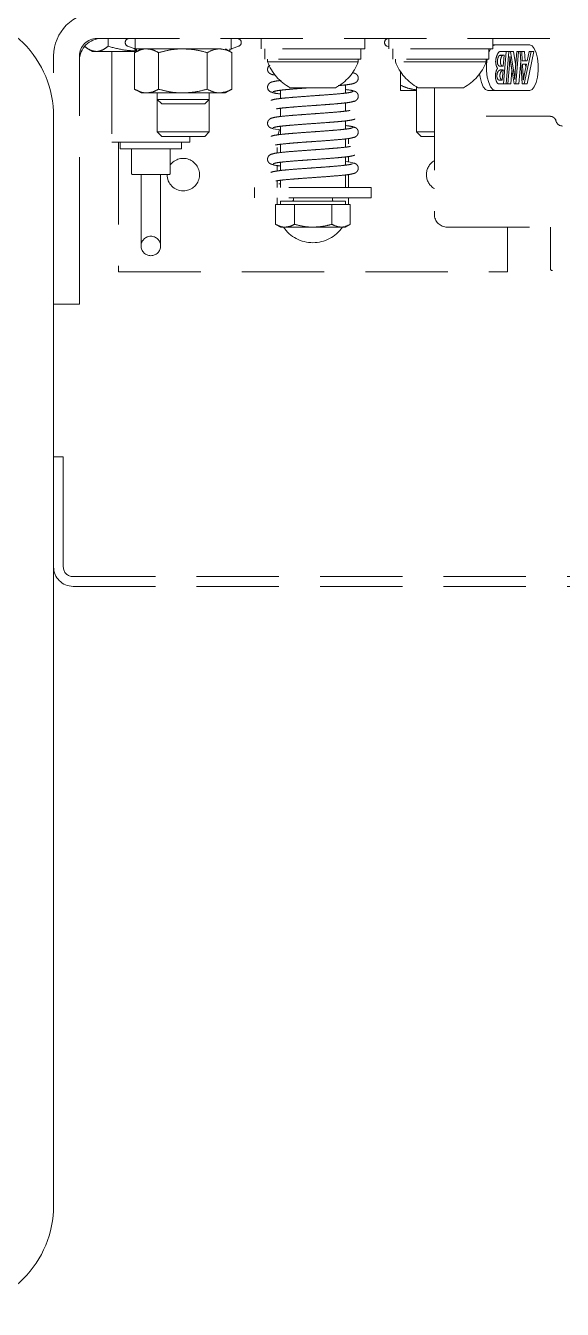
# Model space of a CAD drawing. Header units: millimetres. Extents: x 5227 to 261376, y 53707 to 123566.
# Drawn here: x 94538 to 94620.8, y 106673.5 to 106871.5 of the extents above; entities that cross this region are included whole.
import ezdxf

# ---------------------------------------------------------------- set-up
doc = ezdxf.new("R2010")
doc.units = ezdxf.units.MM
doc.linetypes.add('HIDDEN', pattern=[9.525, 6.35, -3.175])
doc.layers.get('0').update_dxf_attribs({"lineweight": 0})
doc.layers.add('PV_DIMENTION_SECOND_ROMANS', color=7, linetype='Continuous', lineweight=0)
doc.layers.add('PV_STEEL_BOX&PIPE_SECTION', color=6, linetype='Continuous', lineweight=0)

# ---------------------------------------------------------------- blocks, each defined once
blk = doc.blocks.new('SHS 200X8.0TK')
at = {"layer": 'PV_STEEL_BOX&PIPE_SECTION', "linetype": 'ByBlock'}
blk.add_lwpolyline([(-84, 100), (84, 100, -0.414214), (100, 84), (100, -84, -0.414214), (84, -100), (-84, -100, -0.414214), (-100, -84), (-100, 84, -0.414214)], format="xyb", close=True, dxfattribs=at)
blk = doc.blocks.new('5251YJ5ET1M5TU')
at = {"color": 252, "linetype": 'HIDDEN', "lineweight": 0, "ltscale": 2}
for p, q in [((51922.09, 109846.35), (52345.39, 109846.35)), ((51923.81, 109846.35), (51923.81, 109845.16)), ((51927.99, 109846.35), (51927.99, 109844.75)), ((51942.79, 109844.75), (51942.79, 109846.35)), ((51947.39, 109846.35), (51947.39, 109844.75)), ((51963.39, 109844.75), (51963.39, 109846.35)), ((51967.12, 109846.35), (51967.12, 109844.75)), ((51983.12, 109844.75), (51983.12, 109846.35)), ((51920.75, 109844.72), (51921.39, 109844.35)), ((51921.39, 109844.35), (51921.97, 109844.35)), ((51921.97, 109844.35), (51928.02, 109844.35)), ((51924.39, 109844.35), (51924.39, 109830.35)), ((51926.84, 109845.15), (51928.2, 109844.66)), ((51928.89, 109844.75), (51927.85, 109844.15)), ((51927.88, 109838.53), (51927.88, 109844.17)), ((51927.99, 109844.75), (51942.79, 109844.75)), ((51928.2, 109844.35), (51928.2, 109844.75)), ((51931.58, 109838.53), (51931.58, 109844.17)), ((51939.09, 109838.53), (51939.09, 109844.17)), ((51942.93, 109844.15), (51941.89, 109844.75)), ((51942.58, 109844.66), (51943.93, 109845.15)), ((51942.58, 109844.35), (51942.58, 109844.75)), ((51942.93, 109844.79), (51942.85, 109844.71)), ((51942.89, 109838.53), (51942.89, 109844.17)), ((51963.39, 109844.75), (51947.39, 109844.75)), ((51947.99, 109844.75), (51947.99, 109843.15)), ((51962.79, 109843.15), (51962.79, 109844.75)), ((51966.84, 109845.15), (51967.12, 109845.05)), ((51983.12, 109844.75), (51967.12, 109844.75)), ((51967.72, 109844.75), (51967.72, 109843.15)), ((51982.52, 109843.15), (51982.52, 109844.75)), ((51982.76, 109844.75), (51982.52, 109844.2)), ((51983.12, 109845.35), (51988.83, 109845.35)), ((51984.2, 109843.75), (51984.66, 109843.75)), ((51984.25, 109844.35), (51985.19, 109844.35)), ((51984.89, 109843.78), (51984.44, 109843.78)), ((51984.75, 109842.06), (51984.89, 109843.78)), ((51985.19, 109844.35), (51984.79, 109839.35)), ((51985.19, 109844.35), (51985.61, 109844.35)), ((51985.22, 109839.35), (51985.61, 109844.35)), ((51985.61, 109844.35), (51985.86, 109844.35)), ((51985.86, 109844.35), (51986.32, 109841.46)), ((51985.86, 109844.35), (51986.33, 109844.35)), ((51986.68, 109842.15), (51986.33, 109844.35)), ((51986.61, 109841.3), (51986.85, 109844.35)), ((51987.1, 109844.35), (51986.7, 109839.35)), ((51986.85, 109844.35), (51987.1, 109844.35)), ((51987.1, 109844.35), (51987.34, 109844.35)), ((51987.66, 109839.35), (51987.34, 109844.35)), ((51987.34, 109844.35), (51987.59, 109844.35)), ((51987.59, 109844.35), (51987.68, 109842.91)), ((51987.59, 109844.35), (51988.05, 109844.35)), ((51989.03, 109844.35), (51987.96, 109839.35)), ((51988.14, 109842.91), (51988.05, 109844.35)), ((51988.42, 109839.35), (51989.49, 109844.35)), ((51988.45, 109842.91), (51988.75, 109844.35)), ((51988.75, 109844.35), (51989.03, 109844.35)), ((51989.03, 109844.35), (51989.49, 109844.35)), ((51915.39, 109764.85), (51915.39, 109843.65)), ((51919.39, 109815.35), (51919.39, 109843.65)), ((51962.79, 109843.15), (51947.99, 109843.15)), ((51948.39, 109843.15), (51948.39, 109842.77)), ((51957.08, 109842.77), (51948.39, 109842.77)), ((51962.39, 109842.77), (51957.08, 109842.77)), ((51962.39, 109842.77), (51962.39, 109843.15)), ((51982.52, 109843.15), (51967.72, 109843.15)), ((51968.12, 109843.15), (51968.12, 109842.77)), ((51982.12, 109842.77), (51968.12, 109842.77)), ((51968.2, 109842.53), (51968.2, 109842.57)), ((51982.12, 109842.77), (51982.12, 109843.15)), ((51984.25, 109842.06), (51984.75, 109842.06)), ((51985.7, 109842.29), (51985.46, 109839.35)), ((51987.16, 109839.35), (51987.44, 109842.83)), ((51987.68, 109842.91), (51988.45, 109842.91)), ((51988.34, 109842.4), (51987.71, 109842.4)), ((51987.71, 109842.4), (51987.78, 109841.14)), ((51988.03, 109840.92), (51988.34, 109842.4)), ((51988.17, 109842.4), (51988.21, 109841.78)), ((51968.89, 109841.24), (51968.89, 109839.15)), ((51984.16, 109839.92), (51984.58, 109839.92)), ((51984.71, 109841.49), (51984.3, 109841.49)), ((51984.58, 109839.92), (51984.71, 109841.49)), ((51985.93, 109839.35), (51986.09, 109841.42)), ((51986.43, 109839.35), (51986.12, 109841.23)), ((51927.85, 109838.55), (51928.89, 109837.95)), ((51928.89, 109837.95), (51929.73, 109837.95)), ((51929.73, 109837.95), (51935.33, 109837.95)), ((51931.39, 109837.95), (51931.39, 109836.94)), ((51935.33, 109837.95), (51940.99, 109837.95)), ((51939.39, 109836.94), (51939.39, 109837.95)), ((51940.99, 109837.95), (51941.89, 109837.95)), ((51941.89, 109837.95), (51942.93, 109838.55)), ((51950.39, 109838.36), (51950.39, 109837.09)), ((51956.23, 109838.75), (51951.89, 109838.75)), ((51958.89, 109838.75), (51956.23, 109838.75)), ((51960.39, 109837.92), (51960.39, 109839.19)), ((51971.39, 109838.35), (51968.89, 109838.35)), ((51971.39, 109838.88), (51971.39, 109831.94)), ((51978.62, 109838.75), (51971.62, 109838.75)), ((51974.12, 109838.75), (51974.12, 109819.25)), ((51988.83, 109838.35), (51982.39, 109838.35)), ((51984.79, 109839.35), (51984.19, 109839.35)), ((51985.22, 109839.35), (51984.79, 109839.35)), ((51985.46, 109839.35), (51985.22, 109839.35)), ((51985.46, 109839.35), (51985.93, 109839.35)), ((51986.7, 109839.35), (51986.43, 109839.35)), ((51987.16, 109839.35), (51986.7, 109839.35)), ((51987.96, 109839.35), (51987.66, 109839.35)), ((51988.42, 109839.35), (51987.96, 109839.35)), ((51931.39, 109836.94), (51931.39, 109831.94)), ((51931.39, 109836.94), (51932.08, 109836.25)), ((51931.39, 109836.94), (51939.39, 109836.94)), ((51932.08, 109836.25), (51938.7, 109836.25)), ((51938.7, 109836.25), (51939.39, 109836.94)), ((51939.39, 109831.94), (51939.39, 109836.94)), ((51960.39, 109835.14), (51960.39, 109836.41)), ((51950.39, 109835.59), (51950.39, 109834.31)), ((51982.1, 109834.35), (51991.93, 109834.35)), ((51991.93, 109834.35), (51991.98, 109834.36)), ((51931.39, 109831.94), (51932.08, 109831.25)), ((51931.39, 109831.94), (51937.73, 109831.94)), ((51937.73, 109831.94), (51939.39, 109831.94)), ((51938.7, 109831.25), (51939.39, 109831.94)), ((51949.26, 109832.42), (51950.39, 109832.24)), ((51950.39, 109832.81), (51950.39, 109831.54)), ((51960.39, 109832.37), (51960.39, 109833.64)), ((51971.39, 109831.94), (51972.08, 109831.25)), ((51971.39, 109831.94), (51974.12, 109831.94)), ((51992.89, 109833.69), (51992.88, 109833.67)), ((51930.39, 109830.35), (51924.39, 109830.35)), ((51925.39, 109830.35), (51925.39, 109810.35)), ((51925.64, 109830.35), (51925.64, 109829.35)), ((51936.39, 109830.35), (51930.39, 109830.35)), ((51932.08, 109831.25), (51937.33, 109831.25)), ((51935.14, 109829.35), (51935.14, 109830.35)), ((51936.39, 109830.35), (51936.39, 109831.25)), ((51937.33, 109831.25), (51938.7, 109831.25)), ((51950.39, 109830.03), (51950.39, 109828.76)), ((51960.39, 109829.59), (51960.39, 109830.86)), ((51960.86, 109830.92), (51960.89, 109830.35)), ((51960.89, 109830.35), (51960.89, 109830.08)), ((51972.08, 109831.25), (51974.12, 109831.25)), ((51930.39, 109829.35), (51925.64, 109829.35)), ((51927.39, 109829.35), (51927.39, 109825.6)), ((51935.14, 109829.35), (51930.39, 109829.35)), ((51933.39, 109825.6), (51933.39, 109829.35)), ((51949.89, 109828.69), (51949.89, 109829.54)), ((51960.39, 109826.81), (51960.39, 109828.08)), ((51960.89, 109828.14), (51960.89, 109827.3)), ((51949.89, 109825.91), (51949.89, 109826.77)), ((51950.39, 109827.25), (51950.39, 109825.99)), ((51961.5, 109827.2), (51960.39, 109827.37)), ((51930.39, 109825.35), (51927.64, 109825.35)), ((51928.89, 109825.35), (51928.89, 109819.35)), ((51933.14, 109825.35), (51930.39, 109825.35)), ((51931.89, 109819.35), (51931.89, 109825.35)), ((51949.89, 109823.35), (51949.89, 109824.41)), ((51950.39, 109824.48), (51950.39, 109823.35)), ((51960.39, 109823.35), (51960.39, 109825.31)), ((51960.89, 109825.37), (51960.89, 109823.35)), ((51946.39, 109823.35), (51946.39, 109821.75)), ((51964.39, 109823.35), (51946.39, 109823.35)), ((51964.39, 109821.75), (51964.39, 109823.35)), ((51964.39, 109821.75), (51946.39, 109821.75)), ((51949.61, 109820.75), (51949.61, 109817.7)), ((51949.61, 109820.75), (51951.08, 109820.75)), ((51949.89, 109820.75), (51949.89, 109821.75)), ((51950.39, 109821.25), (51950.39, 109820.75)), ((51950.39, 109821.25), (51959.74, 109821.25)), ((51951.08, 109820.75), (51952.54, 109820.75)), ((51952.39, 109821.75), (51952.39, 109821.5)), ((51952.54, 109820.75), (51952.54, 109817.7)), ((51952.54, 109820.75), (51955.43, 109820.75)), ((51955.43, 109820.75), (51958.32, 109820.75)), ((51958.32, 109820.75), (51958.32, 109817.7)), ((51958.32, 109820.75), (51959.74, 109820.75)), ((51958.39, 109821.5), (51958.39, 109821.75)), ((51959.74, 109821.25), (51960.39, 109821.25)), ((51959.74, 109820.75), (51961.16, 109820.75)), ((51960.39, 109820.75), (51960.39, 109821.25)), ((51960.89, 109821.75), (51960.89, 109820.75)), ((51961.16, 109820.75), (51961.16, 109817.7)), ((51928.89, 109819.35), (51928.89, 109814.35)), ((51931.89, 109814.35), (51931.89, 109819.35)), ((51949.64, 109817.68), (51950.39, 109817.25)), ((51950.39, 109817.25), (51951.08, 109817.25)), ((51951.08, 109817.25), (51955.43, 109817.25)), ((51955.43, 109817.25), (51959.74, 109817.25)), ((51959.74, 109817.25), (51960.39, 109817.25)), ((51960.39, 109817.25), (51961.13, 109817.68)), ((51985.39, 109810.35), (51985.39, 109817.25)), ((51992.02, 109817.25), (51992.02, 109810.85)), ((51919.39, 109815.35), (51919.39, 109805.35)), ((51925.39, 109810.35), (51985.39, 109810.35)), ((51919.39, 109805.35), (51915.39, 109805.35)), ((51915.39, 109781.85), (51916.89, 109781.85)), ((51916.89, 109781.85), (51916.89, 109771.85)), ((51916.89, 109771.85), (51916.89, 109764.85)), ((51918.39, 109763.35), (52050.89, 109763.35)), ((51918.39, 109761.85), (52050.89, 109761.85))]:
    blk.add_line(p, q, dxfattribs=at)
at = {"color": 252, "linetype": 'HIDDEN', "lineweight": 0, "ltscale": 2, "flags": 128}
for points in [[(51983.5, 109845.35), (51983.12, 109845.21), (51983.12, 109845.2)], [(51988.83, 109845.35), (51989.2, 109845.21), (51989.54, 109844.8), (51989.83, 109844.14), (51990.03, 109843.31), (51990.14, 109842.35), (51990.14, 109841.35), (51990.03, 109840.4), (51989.83, 109839.56), (51989.54, 109838.91), (51989.2, 109838.49), (51988.83, 109838.35)], [(51982.27, 109843.15), (51982.19, 109842.35), (51982.19, 109841.35), (51982.29, 109840.4), (51982.5, 109839.56), (51982.78, 109838.91), (51983.12, 109838.49), (51983.5, 109838.35)], [(51982.39, 109838.35), (51982.01, 109838.49), (51981.67, 109838.91), (51981.39, 109839.56), (51981.18, 109840.4), (51981.11, 109840.9)], [(51950.01, 109831.53), (51950.02, 109831.58), (51950.23, 109832.27)]]:
    blk.add_lwpolyline(points, dxfattribs=at)
at = {"color": 252, "linetype": 'HIDDEN', "lineweight": 0, "ltscale": 2}
blk.add_circle((51930.39, 109814.35), 1.5, dxfattribs=at)
for centre, radius, start, end in [((51922.09, 109843.65), 6.7, 90, 180), ((51922.79, 109842.95), 3.4, 90, 180), ((51922.09, 109843.65), 2.7, 90, 180), ((51927.06, 109845.73), 0.619, 90, 250), ((51943.72, 109845.73), 0.619, 290, 90), ((51967.06, 109845.73), 0.619, 90, 250), ((51955.39, 109845.33), 7.45, 200.0947, 241.9941), ((51955.39, 109845.33), 7.45, 298.0059, 339.9053), ((51975.12, 109845.33), 7.45, 200.0947, 241.9941), ((51975.12, 109845.33), 7.45, 298.0059, 339.9053), ((51993.87, 109833.85), 1, 190.7555, 270), ((51935.39, 109825.35), 2.5, 270, 143.1301), ((51975.39, 109825.35), 2.5, 120.5307, 239.4693), ((51927.64, 109825.6), 0.25, 180, 270), ((51935.39, 109825.35), 2.5, 180, 270), ((51933.14, 109825.6), 0.25, 270, 0), ((51952.14, 109821.5), 0.25, 270, 0), ((51958.64, 109821.5), 0.25, 180, 270), ((51976.12, 109819.25), 2, 180, 270), ((51955.39, 109820.35), 5.5, 214.3077, 325.6923), ((51992.32, 109810.85), 0.3, 180, 270), ((51918.39, 109764.85), 3, 180, 270), ((51918.39, 109764.85), 1.5, 180, 270)]:
    blk.add_arc(centre, radius, start, end, dxfattribs=at)
for points, knots in [([(51920.13, 109845.16), (51920.43, 109844.93), (51921.03, 109844.48), (51921.66, 109844.39), (51921.97, 109844.35)], [0, 0, 0, 0, 0.495458, 1, 1, 1, 1]), ([(51921.97, 109844.35), (51922.02, 109844.35), (51922.35, 109844.36), (51922.97, 109844.54), (51923.53, 109844.95), (51923.81, 109845.16)], [0, 0, 0, 0, 0.07009, 0.530784, 1, 1, 1, 1]), ([(51923.81, 109845.16), (51924.65, 109844.92), (51926.03, 109844.54), (51927.45, 109844.46), (51928.02, 109844.43)], [0, 0, 0, 0, 0.602622, 1, 1, 1, 1]), ([(51928.02, 109844.42), (51928.02, 109844.47), (51928.01, 109844.57), (51927.94, 109844.7), (51927.87, 109844.76), (51927.84, 109844.79)], [0, 0, 0, 0, 0.369759, 0.738, 1, 1, 1, 1]), ([(51929.73, 109844.75), (51929.69, 109844.75), (51929.36, 109844.75), (51928.73, 109844.62), (51928.17, 109844.32), (51927.88, 109844.17)], [0, 0, 0, 0, 0.070077, 0.530778, 1, 1, 1, 1]), ([(51931.58, 109844.17), (51931.28, 109844.33), (51930.67, 109844.66), (51930.05, 109844.72), (51929.73, 109844.75)], [0, 0, 0, 0, 0.495458, 1, 1, 1, 1]), ([(51935.33, 109844.75), (51935.25, 109844.75), (51934.57, 109844.75), (51933.3, 109844.62), (51932.16, 109844.32), (51931.58, 109844.17)], [0, 0, 0, 0, 0.070077, 0.530778, 1, 1, 1, 1]), ([(51939.09, 109844.17), (51938.48, 109844.33), (51937.25, 109844.66), (51935.98, 109844.72), (51935.33, 109844.75)], [0, 0, 0, 0, 0.495458, 1, 1, 1, 1]), ([(51940.99, 109844.75), (51940.82, 109844.74), (51940.17, 109844.71), (51939.55, 109844.4), (51939.09, 109844.17)], [0, 0, 0, 0, 0.268634, 1, 1, 1, 1]), ([(51942.89, 109844.17), (51942.73, 109844.26), (51942.11, 109844.6), (51941.47, 109844.69), (51940.99, 109844.75)], [0, 0, 0, 0, 0.257551, 1, 1, 1, 1]), ([(51983.57, 109842.77), (51983.58, 109842.85), (51983.59, 109843.08), (51983.69, 109843.52), (51983.87, 109843.98), (51984.07, 109844.29), (51984.2, 109844.34), (51984.25, 109844.35)], [0, 0, 0, 0, 0.093436, 0.276751, 0.597142, 0.852965, 1, 1, 1, 1]), ([(51984.2, 109843.75), (51984.19, 109843.75), (51984.15, 109843.73), (51984.11, 109843.68), (51984.07, 109843.63), (51984.03, 109843.56), (51984, 109843.49), (51983.96, 109843.41), (51983.93, 109843.32), (51983.9, 109843.23), (51983.88, 109843.13), (51983.86, 109843.05), (51983.84, 109842.93), (51983.84, 109842.84), (51983.83, 109842.77)], [0, 0, 0, 0, 0.069719, 0.192371, 0.253501, 0.314627, 0.437053, 0.498172, 0.55929, 0.681711, 0.742837, 0.803972, 0.865123, 1, 1, 1, 1]), ([(51984.44, 109843.78), (51984.41, 109843.78), (51984.35, 109843.78), (51984.27, 109843.78), (51984.23, 109843.76), (51984.2, 109843.75)], [0, 0, 0, 0, 0.394435, 0.696732, 1, 1, 1, 1]), ([(51984.66, 109843.75), (51984.65, 109843.75), (51984.62, 109843.73), (51984.57, 109843.68), (51984.53, 109843.63), (51984.49, 109843.56), (51984.46, 109843.49), (51984.43, 109843.41), (51984.39, 109843.32), (51984.37, 109843.23), (51984.34, 109843.13), (51984.33, 109843.05), (51984.31, 109842.93), (51984.3, 109842.84), (51984.3, 109842.77)], [0, 0, 0, 0, 0.069719, 0.192371, 0.253501, 0.314627, 0.437053, 0.498172, 0.55929, 0.681711, 0.742837, 0.803972, 0.865123, 1, 1, 1, 1]), ([(51984.89, 109843.78), (51984.86, 109843.78), (51984.81, 109843.78), (51984.74, 109843.78), (51984.69, 109843.76), (51984.66, 109843.75)], [0, 0, 0, 0, 0.35329, 0.676127, 1, 1, 1, 1]), ([(51948.76, 109842.22), (51948.69, 109842.17), (51948.49, 109842.03), (51948.36, 109841.64), (51948.43, 109841.29), (51948.62, 109841.04), (51948.91, 109840.84), (51949.14, 109840.77), (51949.45, 109840.72), (51949.55, 109840.71)], [0, 0, 0, 0, 0.098274, 0.27668, 0.418975, 0.517794, 0.613099, 0.883084, 1, 1, 1, 1]), ([(51983.88, 109841.75), (51983.85, 109841.79), (51983.76, 109841.9), (51983.66, 109842.19), (51983.59, 109842.5), (51983.58, 109842.69), (51983.57, 109842.77)], [0, 0, 0, 0, 0.2245, 0.582962, 0.81696, 1, 1, 1, 1]), ([(51983.83, 109842.77), (51983.84, 109842.72), (51983.84, 109842.6), (51983.88, 109842.42), (51983.97, 109842.23), (51984.1, 109842.08), (51984.2, 109842.07), (51984.25, 109842.06)], [0, 0, 0, 0, 0.110158, 0.247528, 0.44464, 0.727078, 1, 1, 1, 1]), ([(51984.3, 109842.77), (51984.3, 109842.72), (51984.3, 109842.6), (51984.35, 109842.42), (51984.43, 109842.23), (51984.56, 109842.08), (51984.66, 109842.07), (51984.71, 109842.06)], [0, 0, 0, 0, 0.110158, 0.247528, 0.44464, 0.727078, 1, 1, 1, 1]), ([(51985.78, 109843.59), (51985.77, 109843.43), (51985.76, 109843.13), (51985.73, 109842.69), (51985.71, 109842.42), (51985.7, 109842.29)], [0, 0, 0, 0, 0.376575, 0.688232, 1, 1, 1, 1]), ([(51985.89, 109842.67), (51985.88, 109842.75), (51985.86, 109842.91), (51985.83, 109843.21), (51985.8, 109843.44), (51985.78, 109843.59)], [0, 0, 0, 0, 0.258306, 0.51659, 1, 1, 1, 1]), ([(51986.12, 109841.23), (51986.1, 109841.38), (51986.04, 109841.7), (51985.97, 109842.18), (51985.92, 109842.51), (51985.89, 109842.67)], [0, 0, 0, 0, 0.319795, 0.659841, 1, 1, 1, 1]), ([(51950.5, 109839.88), (51950.2, 109839.85), (51949.49, 109839.77), (51949.25, 109839.69), (51949.11, 109839.64)], [0, 0, 0, 0, 0.421619, 1, 1, 1, 1]), ([(51959.28, 109839.08), (51959.65, 109839.11), (51960.38, 109839.18), (51961.2, 109839.3), (51961.71, 109839.39), (51962.16, 109839.64), (51962.41, 109840.05), (51962.38, 109840.48), (51962.14, 109840.84), (51961.83, 109841.01), (51961.58, 109841.06), (51961.44, 109841.09)], [0, 0, 0, 0, 0.162218, 0.329166, 0.492238, 0.57164, 0.654461, 0.728243, 0.78376, 0.883274, 1, 1, 1, 1]), ([(51983.53, 109840.54), (51983.54, 109840.63), (51983.55, 109840.87), (51983.63, 109841.23), (51983.74, 109841.57), (51983.84, 109841.69), (51983.88, 109841.75)], [0, 0, 0, 0, 0.160219, 0.454509, 0.778367, 1, 1, 1, 1]), ([(51983.94, 109839.39), (51983.9, 109839.42), (51983.8, 109839.5), (51983.66, 109839.79), (51983.57, 109840.15), (51983.53, 109840.42), (51983.53, 109840.52), (51983.53, 109840.54)], [0, 0, 0, 0, 0.200372, 0.501468, 0.808492, 0.96837, 1, 1, 1, 1]), ([(51984.3, 109841.49), (51984.22, 109841.47), (51984.08, 109841.43), (51983.91, 109841.2), (51983.82, 109840.96), (51983.78, 109840.76), (51983.77, 109840.63), (51983.77, 109840.58)], [0, 0, 0, 0, 0.347878, 0.625456, 0.78878, 0.908922, 1, 1, 1, 1]), ([(51983.77, 109840.58), (51983.77, 109840.56), (51983.77, 109840.51), (51983.78, 109840.44), (51983.79, 109840.36), (51983.81, 109840.28), (51983.84, 109840.21), (51983.86, 109840.15), (51983.89, 109840.09), (51983.92, 109840.05), (51983.95, 109840.02), (51983.98, 109839.99), (51984, 109839.97), (51984.04, 109839.95), (51984.07, 109839.93), (51984.12, 109839.92), (51984.14, 109839.92), (51984.16, 109839.92)], [0, 0, 0, 0, 0.053497, 0.106836, 0.160112, 0.243957, 0.327723, 0.369511, 0.453216, 0.536895, 0.578674, 0.620452, 0.704076, 0.74585, 0.829444, 0.914545, 1, 1, 1, 1]), ([(51984.77, 109841.49), (51984.69, 109841.47), (51984.54, 109841.43), (51984.38, 109841.2), (51984.28, 109840.96), (51984.24, 109840.76), (51984.23, 109840.63), (51984.23, 109840.58)], [0, 0, 0, 0, 0.347878, 0.625456, 0.78878, 0.908922, 1, 1, 1, 1]), ([(51984.59, 109839.92), (51984.58, 109839.92), (51984.56, 109839.93), (51984.52, 109839.94), (51984.49, 109839.95), (51984.46, 109839.97), (51984.44, 109839.99), (51984.41, 109840.02), (51984.38, 109840.06), (51984.35, 109840.11), (51984.32, 109840.17), (51984.3, 109840.21), (51984.28, 109840.27), (51984.26, 109840.33), (51984.25, 109840.39), (51984.24, 109840.47), (51984.23, 109840.54), (51984.23, 109840.58)], [0, 0, 0, 0, 0.039848, 0.154228, 0.211383, 0.268542, 0.325705, 0.382871, 0.440042, 0.554645, 0.611831, 0.669022, 0.726221, 0.783431, 0.840656, 0.897909, 1, 1, 1, 1]), ([(51986.32, 109841.46), (51986.35, 109841.31), (51986.4, 109841), (51986.47, 109840.52), (51986.51, 109840.19), (51986.53, 109840.02)], [0, 0, 0, 0, 0.324834, 0.662217, 1, 1, 1, 1]), ([(51986.53, 109840.02), (51986.54, 109840.19), (51986.55, 109840.49), (51986.58, 109840.91), (51986.6, 109841.17), (51986.61, 109841.3)], [0, 0, 0, 0, 0.384961, 0.692393, 1, 1, 1, 1]), ([(51987.78, 109841.14), (51987.79, 109841.1), (51987.79, 109841.02), (51987.8, 109840.92), (51987.8, 109840.81), (51987.81, 109840.73), (51987.81, 109840.65), (51987.82, 109840.57), (51987.82, 109840.48), (51987.82, 109840.4), (51987.83, 109840.34), (51987.83, 109840.28), (51987.83, 109840.21), (51987.83, 109840.15), (51987.84, 109840.05), (51987.84, 109839.96), (51987.84, 109839.9)], [0, 0, 0, 0, 0.099594, 0.199189, 0.248986, 0.348581, 0.398378, 0.448175, 0.54777, 0.597567, 0.647364, 0.697161, 0.746958, 0.796756, 0.84756, 1, 1, 1, 1]), ([(51987.84, 109839.9), (51987.84, 109839.92), (51987.85, 109839.97), (51987.86, 109840.05), (51987.88, 109840.15), (51987.89, 109840.22), (51987.91, 109840.3), (51987.92, 109840.35), (51987.93, 109840.41), (51987.94, 109840.47), (51987.95, 109840.54), (51987.97, 109840.61), (51987.98, 109840.69), (51987.99, 109840.74), (51988.01, 109840.82), (51988.02, 109840.88), (51988.03, 109840.92)], [0, 0, 0, 0, 0.054943, 0.164834, 0.219777, 0.329666, 0.384609, 0.439552, 0.494494, 0.549437, 0.604379, 0.714266, 0.769208, 0.824151, 0.879093, 1, 1, 1, 1]), ([(51929.73, 109837.95), (51929.69, 109837.95), (51929.36, 109837.96), (51928.73, 109838.08), (51928.17, 109838.38), (51927.88, 109838.53)], [0, 0, 0, 0, 0.070077, 0.530778, 1, 1, 1, 1]), ([(51931.58, 109838.53), (51931.28, 109838.37), (51930.67, 109838.04), (51930.05, 109837.98), (51929.73, 109837.95)], [0, 0, 0, 0, 0.495458, 1, 1, 1, 1]), ([(51935.33, 109837.95), (51935.25, 109837.95), (51934.57, 109837.96), (51933.3, 109838.08), (51932.16, 109838.38), (51931.58, 109838.53)], [0, 0, 0, 0, 0.070077, 0.530778, 1, 1, 1, 1]), ([(51939.09, 109838.53), (51938.48, 109838.37), (51937.25, 109838.04), (51935.98, 109837.98), (51935.33, 109837.95)], [0, 0, 0, 0, 0.495458, 1, 1, 1, 1]), ([(51940.99, 109837.95), (51940.82, 109837.96), (51940.17, 109837.99), (51939.55, 109838.3), (51939.09, 109838.53)], [0, 0, 0, 0, 0.268634, 1, 1, 1, 1]), ([(51942.89, 109838.53), (51942.73, 109838.44), (51942.11, 109838.1), (51941.47, 109838.02), (51940.99, 109837.95)], [0, 0, 0, 0, 0.257551, 1, 1, 1, 1]), ([(51949.39, 109839.71), (51949.26, 109839.69), (51949.01, 109839.66), (51948.64, 109839.45), (51948.4, 109839.09), (51948.38, 109838.67), (51948.53, 109838.35), (51948.81, 109838.11), (51949.05, 109838.06), (51949.19, 109838.03)], [0, 0, 0, 0, 0.149002, 0.304097, 0.462497, 0.613671, 0.745749, 0.853236, 1, 1, 1, 1]), ([(51961.53, 109838.17), (51961.45, 109838.13), (51961.29, 109838.04), (51960.38, 109837.91), (51959.21, 109837.79), (51957.88, 109837.69), (51956.55, 109837.59), (51955, 109837.48), (51953.4, 109837.36), (51951.9, 109837.24), (51950.75, 109837.14), (51949.82, 109837.03), (51949.23, 109836.94), (51948.69, 109836.7), (51948.38, 109836.27), (51948.38, 109835.83), (51948.61, 109835.47), (51948.95, 109835.27), (51949.43, 109835.16), (51949.91, 109835.07), (51950.36, 109835.03), (51950.39, 109835.02)], [0, 0, 0, 0, 0.07983, 0.153861, 0.222508, 0.284632, 0.341737, 0.392484, 0.475668, 0.537987, 0.596436, 0.656505, 0.717664, 0.75007, 0.786212, 0.817496, 0.838934, 0.872745, 0.924452, 0.996096, 1, 1, 1, 1]), ([(51949.21, 109837.99), (51949.45, 109837.93), (51949.71, 109837.87), (51950.36, 109837.8), (51950.39, 109837.8)], [0, 0, 0, 0, 0.954751, 1, 1, 1, 1]), ([(51949.27, 109838.15), (51949.41, 109838.19), (51949.67, 109838.28), (51950.7, 109838.41), (51951.98, 109838.53), (51953.36, 109838.64), (51954.38, 109838.71), (51954.9, 109838.75), (51954.96, 109838.75)], [0, 0, 0, 0, 0.227346, 0.441104, 0.63554, 0.815752, 0.978256, 1, 1, 1, 1]), ([(51961.74, 109838.18), (51961.69, 109838.23), (51961.61, 109838.33), (51960.77, 109838.43), (51960.39, 109838.48)], [0, 0, 0, 0, 0.538625, 1, 1, 1, 1]), ([(51961.48, 109836.6), (51961.6, 109836.62), (51961.83, 109836.65), (51962.17, 109836.86), (51962.39, 109837.22), (51962.4, 109837.63), (51962.23, 109837.95), (51961.94, 109838.2), (51961.7, 109838.24), (51961.56, 109838.27)], [0, 0, 0, 0, 0.135401, 0.281565, 0.435424, 0.585862, 0.720408, 0.833298, 1, 1, 1, 1]), ([(51968.89, 109839.15), (51969.34, 109838.95), (51970.15, 109838.6), (51971.01, 109838.48), (51971.39, 109838.43)], [0, 0, 0, 0, 0.561643, 1, 1, 1, 1]), ([(51968.89, 109838.35), (51968.89, 109838.35), (51968.89, 109838.37), (51968.89, 109838.56), (51968.89, 109838.89), (51968.89, 109839.12), (51968.89, 109839.15)], [0, 0, 0, 0, 0.127652, 0.522597, 0.927522, 1, 1, 1, 1]), ([(51984.19, 109839.35), (51984.15, 109839.35), (51984.1, 109839.35), (51984.02, 109839.36), (51983.97, 109839.38), (51983.94, 109839.39)], [0, 0, 0, 0, 0.385083, 0.692098, 1, 1, 1, 1]), ([(51949.75, 109835.53), (51949.75, 109835.52), (51949.76, 109835.49), (51950.11, 109835.56), (51950.76, 109835.64), (51951.88, 109835.74), (51953.38, 109835.86), (51954.98, 109835.98), (51956.55, 109836.08), (51957.9, 109836.19), (51959.26, 109836.29), (51960.48, 109836.42), (51961.44, 109836.55), (51961.63, 109836.64), (51961.73, 109836.69)], [0, 0, 0, 0, 0.027192, 0.070216, 0.155729, 0.238759, 0.326337, 0.443037, 0.514314, 0.594726, 0.682501, 0.7799, 0.885473, 1, 1, 1, 1]), ([(51949.35, 109834.15), (51949.23, 109834.13), (51948.99, 109834.09), (51948.63, 109833.88), (51948.4, 109833.53), (51948.37, 109833.11), (51948.54, 109832.79), (51948.81, 109832.55), (51949.05, 109832.5), (51949.19, 109832.47)], [0, 0, 0, 0, 0.14565, 0.298757, 0.456361, 0.607677, 0.740537, 0.849285, 1, 1, 1, 1]), ([(51961.07, 109835.21), (51961.08, 109835.22), (51961.09, 109835.25), (51960.81, 109835.19), (51960.24, 109835.12), (51959.19, 109835.01), (51957.74, 109834.9), (51956.16, 109834.78), (51954.59, 109834.67), (51953.22, 109834.57), (51951.82, 109834.46), (51950.53, 109834.34), (51949.48, 109834.21), (51949.22, 109834.12), (51949.08, 109834.07)], [0, 0, 0, 0, 0.015952, 0.058195, 0.144454, 0.229638, 0.317332, 0.43648, 0.50814, 0.589264, 0.679292, 0.776946, 0.884753, 1, 1, 1, 1]), ([(51949.26, 109832.58), (51949.38, 109832.63), (51949.61, 109832.71), (51950.6, 109832.85), (51951.85, 109832.96), (51953.22, 109833.07), (51954.57, 109833.17), (51956.13, 109833.28), (51957.71, 109833.39), (51959.17, 109833.51), (51960.27, 109833.61), (51961.13, 109833.73), (51961.66, 109833.82), (51962.14, 109834.07), (51962.41, 109834.49), (51962.38, 109834.92), (51962.15, 109835.28), (51961.78, 109835.47), (51961.32, 109835.58), (51960.72, 109835.66), (51960.39, 109835.71)], [0, 0, 0, 0, 0.080571, 0.156348, 0.225308, 0.289126, 0.346834, 0.397913, 0.483022, 0.545513, 0.605498, 0.666448, 0.726491, 0.756746, 0.788991, 0.81743, 0.838232, 0.874173, 0.929154, 1, 1, 1, 1]), ([(51991.97, 109834.35), (51992.08, 109834.34), (51992.31, 109834.31), (51992.59, 109834.13), (51992.8, 109833.9), (51992.86, 109833.71), (51992.89, 109833.62)], [0, 0, 0, 0, 0.260611, 0.513579, 0.759784, 1, 1, 1, 1]), ([(51992.8, 109833.91), (51992.82, 109833.87), (51992.86, 109833.8), (51992.88, 109833.72), (51992.88, 109833.68)], [0, 0, 0, 0, 0.50305, 1, 1, 1, 1]), ([(51961.52, 109832.61), (51961.43, 109832.56), (51961.25, 109832.47), (51960.33, 109832.35), (51959.16, 109832.23), (51957.85, 109832.13), (51956.53, 109832.03), (51954.99, 109831.92), (51953.39, 109831.81), (51951.91, 109831.69), (51950.77, 109831.59), (51949.85, 109831.48), (51949.3, 109831.39), (51948.8, 109831.21), (51948.45, 109830.89), (51948.35, 109830.42), (51948.48, 109830.09), (51948.68, 109829.88), (51948.93, 109829.72), (51949.35, 109829.61), (51949.82, 109829.53), (51950.31, 109829.48), (51950.39, 109829.47)], [0, 0, 0, 0, 0.078746, 0.152092, 0.220102, 0.281837, 0.338737, 0.389475, 0.473277, 0.536003, 0.593597, 0.652763, 0.712482, 0.742564, 0.775287, 0.807795, 0.832503, 0.849313, 0.867031, 0.91662, 0.986146, 1, 1, 1, 1]), ([(51961.73, 109832.62), (51961.69, 109832.67), (51961.63, 109832.77), (51960.8, 109832.87), (51960.39, 109832.93)], [0, 0, 0, 0, 0.498863, 1, 1, 1, 1]), ([(51961.46, 109831.04), (51961.57, 109831.05), (51961.81, 109831.09), (51962.16, 109831.3), (51962.38, 109831.66), (51962.4, 109832.07), (51962.23, 109832.39), (51961.95, 109832.64), (51961.71, 109832.68), (51961.57, 109832.71)], [0, 0, 0, 0, 0.140587, 0.290214, 0.445915, 0.596757, 0.730426, 0.841227, 1, 1, 1, 1]), ([(51949.25, 109827.02), (51949.35, 109827.06), (51949.54, 109827.15), (51950.47, 109827.28), (51951.65, 109827.39), (51952.97, 109827.5), (51954.29, 109827.59), (51955.84, 109827.7), (51957.43, 109827.82), (51958.91, 109827.93), (51960.04, 109828.03), (51960.95, 109828.15), (51961.5, 109828.23), (51961.98, 109828.41), (51962.33, 109828.73), (51962.42, 109829.2), (51962.29, 109829.53), (51962.09, 109829.74), (51961.84, 109829.89), (51961.42, 109830), (51960.95, 109830.09), (51960.46, 109830.14), (51960.39, 109830.15)], [0, 0, 0, 0, 0.078542, 0.152513, 0.220094, 0.282538, 0.339457, 0.389864, 0.474419, 0.5367, 0.594858, 0.654194, 0.713336, 0.743425, 0.775879, 0.8079, 0.832177, 0.848691, 0.866228, 0.915803, 0.986909, 1, 1, 1, 1]), ([(51949.61, 109829.93), (51949.61, 109829.93), (51949.6, 109829.91), (51949.74, 109829.95), (51950.29, 109830.03), (51951.36, 109830.14), (51952.63, 109830.25), (51953.9, 109830.35), (51955.38, 109830.45), (51957, 109830.56), (51958.66, 109830.69), (51960.15, 109830.82), (51961.33, 109830.97), (51961.59, 109831.07), (51961.71, 109831.12)], [0, 0, 0, 0, 0.007879, 0.040471, 0.125653, 0.238728, 0.306775, 0.383142, 0.466111, 0.557484, 0.656626, 0.762977, 0.877863, 1, 1, 1, 1]), ([(51949.32, 109828.58), (51949.21, 109828.57), (51948.97, 109828.53), (51948.62, 109828.32), (51948.39, 109827.97), (51948.37, 109827.55), (51948.54, 109827.23), (51948.82, 109826.99), (51949.06, 109826.94), (51949.2, 109826.91)], [0, 0, 0, 0, 0.141327, 0.2916, 0.447799, 0.598936, 0.73263, 0.843112, 1, 1, 1, 1]), ([(51961.17, 109829.69), (51961.17, 109829.69), (51961.18, 109829.71), (51961.04, 109829.67), (51960.51, 109829.59), (51959.45, 109829.48), (51958.18, 109829.38), (51956.92, 109829.28), (51955.45, 109829.17), (51953.82, 109829.06), (51952.16, 109828.93), (51950.66, 109828.8), (51949.46, 109828.65), (51949.2, 109828.56), (51949.06, 109828.51)], [0, 0, 0, 0, 0.007534, 0.040097, 0.124237, 0.237987, 0.305545, 0.381787, 0.465664, 0.556419, 0.656202, 0.762451, 0.877955, 1, 1, 1, 1]), ([(51961.52, 109827.04), (51961.4, 109826.99), (51961.16, 109826.9), (51960.1, 109826.77), (51958.78, 109826.64), (51957.35, 109826.53), (51955.95, 109826.43), (51954.38, 109826.32), (51952.8, 109826.21), (51951.36, 109826.09), (51950.25, 109825.98), (51949.45, 109825.85), (51948.85, 109825.74), (51948.39, 109825.24), (51948.37, 109824.76), (51948.54, 109824.45), (51948.83, 109824.21), (51949.19, 109824.1), (51949.58, 109824.01), (51950.01, 109823.96), (51950.11, 109823.95)], [0, 0, 0, 0, 0.086061, 0.166219, 0.239418, 0.306101, 0.366545, 0.419423, 0.505832, 0.570644, 0.634572, 0.700138, 0.764235, 0.798734, 0.830975, 0.85466, 0.871917, 0.917157, 0.980864, 1, 1, 1, 1]), ([(51949.28, 109826.87), (51949.29, 109826.87), (51949.37, 109826.8), (51949.91, 109826.74), (51950.39, 109826.69)], [0, 0, 0, 0, 0.125965, 1, 1, 1, 1]), ([(51961.43, 109825.47), (51961.55, 109825.49), (51961.79, 109825.53), (51962.15, 109825.74), (51962.38, 109826.09), (51962.4, 109826.51), (51962.24, 109826.83), (51961.96, 109827.07), (51961.72, 109827.12), (51961.58, 109827.15)], [0, 0, 0, 0, 0.145202, 0.297841, 0.455031, 0.60606, 0.73884, 0.847795, 1, 1, 1, 1]), ([(51949.65, 109824.39), (51949.65, 109824.38), (51949.65, 109824.36), (51950.24, 109824.48), (51951.21, 109824.57), (51952.45, 109824.68), (51953.68, 109824.77), (51955.15, 109824.88), (51956.78, 109824.99), (51958.46, 109825.12), (51960.01, 109825.25), (51961.26, 109825.4), (51961.55, 109825.5), (51961.7, 109825.55)], [0, 0, 0, 0, 0.03221, 0.115461, 0.227455, 0.295224, 0.371969, 0.455969, 0.548308, 0.649311, 0.757551, 0.875103, 1, 1, 1, 1]), ([(51950.39, 109823.95), (51950.34, 109823.95), (51950.27, 109823.95), (51950.18, 109823.95), (51950.14, 109823.95), (51950.12, 109823.95), (51950.11, 109823.95)], [0, 0, 0, 0, 0.624321, 0.802083, 0.946996, 1, 1, 1, 1]), ([(51951.08, 109817.25), (51951.04, 109817.25), (51950.78, 109817.26), (51950.29, 109817.35), (51949.84, 109817.58), (51949.61, 109817.7)], [0, 0, 0, 0, 0.070063, 0.53077, 1, 1, 1, 1]), ([(51952.54, 109817.7), (51952.31, 109817.57), (51951.83, 109817.32), (51951.33, 109817.28), (51951.08, 109817.25)], [0, 0, 0, 0, 0.495458, 1, 1, 1, 1]), ([(51955.43, 109817.25), (51955.36, 109817.25), (51954.84, 109817.26), (51953.87, 109817.35), (51952.99, 109817.58), (51952.54, 109817.7)], [0, 0, 0, 0, 0.070063, 0.53077, 1, 1, 1, 1]), ([(51958.32, 109817.7), (51957.85, 109817.57), (51956.9, 109817.32), (51955.92, 109817.28), (51955.43, 109817.25)], [0, 0, 0, 0, 0.495458, 1, 1, 1, 1]), ([(51959.74, 109817.25), (51959.36, 109817.31), (51958.88, 109817.38), (51958.42, 109817.64), (51958.32, 109817.7)], [0, 0, 0, 0, 0.788999, 1, 1, 1, 1]), ([(51961.16, 109817.7), (51960.8, 109817.52), (51960.33, 109817.28), (51959.85, 109817.26), (51959.74, 109817.25)], [0, 0, 0, 0, 0.768151, 1, 1, 1, 1]), ([(51976.12, 109817.25), (51976.16, 109817.25), (51976.26, 109817.25), (51977.05, 109817.25), (51978.24, 109817.25), (51979.74, 109817.25), (51981.42, 109817.25), (51983.4, 109817.25), (51985.67, 109817.25), (51988.18, 109817.25), (51990.89, 109817.25), (51993.77, 109817.25), (51997.07, 109817.25), (52000.78, 109817.25), (52004.83, 109817.25), (52007.53, 109817.25), (52008.86, 109817.25)], [0, 0, 0, 0, 0.077635, 0.157672, 0.239953, 0.304285, 0.368608, 0.434309, 0.5, 0.565701, 0.631392, 0.695725, 0.760048, 0.842337, 0.922367, 1, 1, 1, 1]), ([(52008.87, 109810.55), (52007.86, 109810.55), (52005.78, 109810.55), (52002.69, 109810.55), (51999.73, 109810.55), (51997.08, 109810.55), (51995.28, 109810.55), (51994.15, 109810.55), (51993.24, 109810.55), (51992.48, 109810.55), (51992.37, 109810.55), (51992.32, 109810.55)], [0, 0, 0, 0, 0.116497, 0.239972, 0.36858, 0.499917, 0.631255, 0.695631, 0.760028, 0.883503, 1, 1, 1, 1])]:
    blk.add_open_spline(points, degree=3, knots=knots, dxfattribs=at)
at = {"layer": 'PV_STEEL_BOX&PIPE_SECTION', "linetype": 'ByBlock', "rotation": 89.99999999999982}
blk.add_blockref('SHS 200X8.0TK', (51815.39, 109750.35), dxfattribs=at)

msp = doc.modelspace()

# ---------------------------------------------------------------- block references
at = {"layer": 'PV_DIMENTION_SECOND_ROMANS'}
msp.add_blockref('5251YJ5ET1M5TU', (42626.96, -2976.82), dxfattribs=at)

doc.saveas('drawing.dxf')
